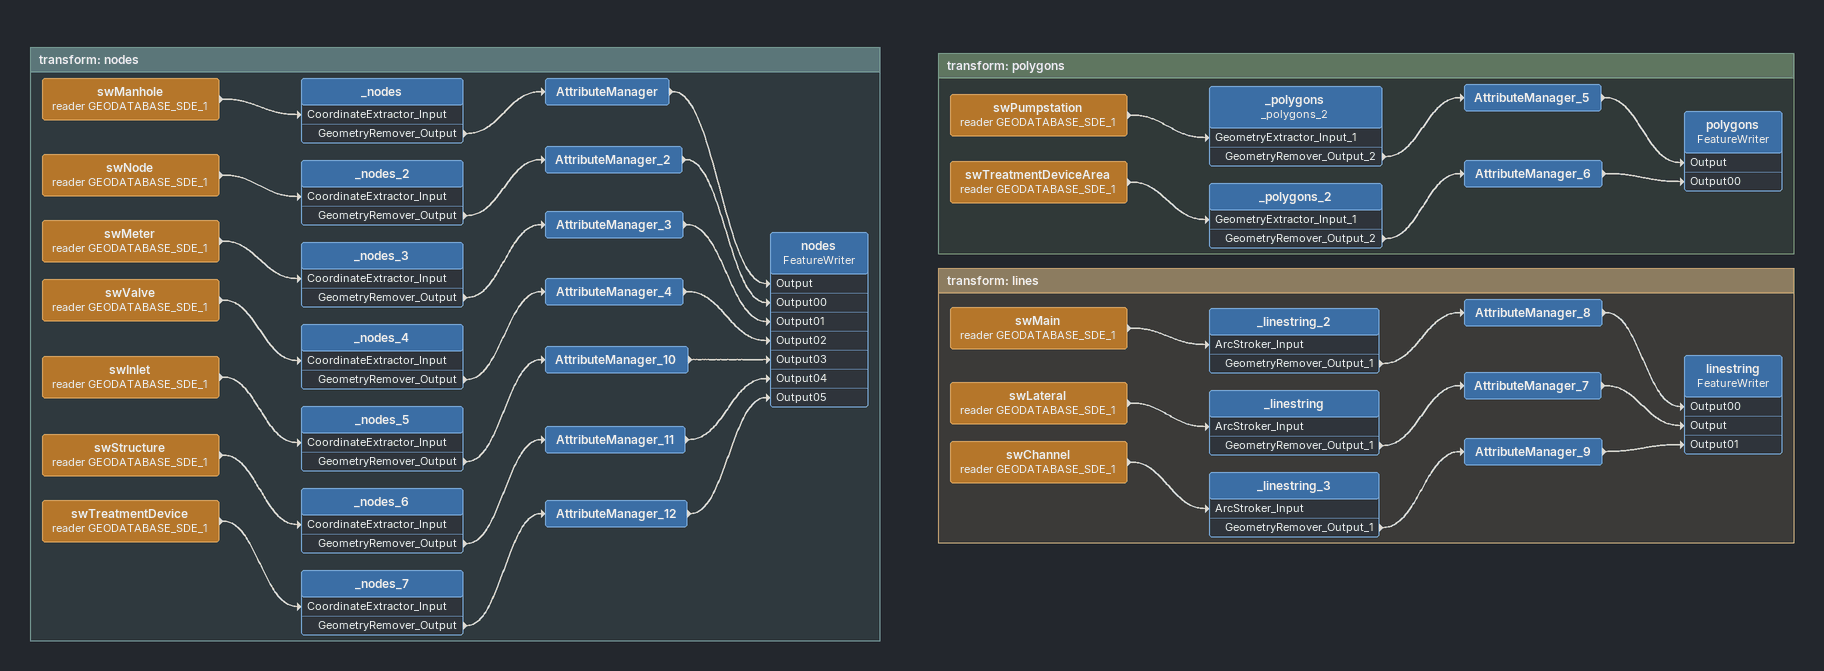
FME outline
Bookmark: transform: nodes
swTreatmentDevice (reader GEODATABASE_SDE_1)
    -> _nodes_7 [CoordinateExtractor_Input]
_nodes_7
    GeometryRemover_Output -> AttributeManager_12
AttributeManager_12
    -> nodes [Output05]
swManhole (reader GEODATABASE_SDE_1)
    -> _nodes [CoordinateExtractor_Input]
_nodes
    GeometryRemover_Output -> AttributeManager
AttributeManager
    -> nodes [Output]
swNode (reader GEODATABASE_SDE_1)
    -> _nodes_2 [CoordinateExtractor_Input]
_nodes_2
    GeometryRemover_Output -> AttributeManager_2
AttributeManager_2
    -> nodes [Output00]
swMeter (reader GEODATABASE_SDE_1)
    -> _nodes_3 [CoordinateExtractor_Input]
_nodes_3
    GeometryRemover_Output -> AttributeManager_3
AttributeManager_3
    -> nodes [Output01]
swValve (reader GEODATABASE_SDE_1)
    -> _nodes_4 [CoordinateExtractor_Input]
_nodes_4
    GeometryRemover_Output -> AttributeManager_4
AttributeManager_4
    -> nodes [Output02]
swInlet (reader GEODATABASE_SDE_1)
    -> _nodes_5 [CoordinateExtractor_Input]
_nodes_5
    GeometryRemover_Output -> AttributeManager_10
AttributeManager_10
    -> nodes [Output03]
swStructure (reader GEODATABASE_SDE_1)
    -> _nodes_6 [CoordinateExtractor_Input]
_nodes_6
    GeometryRemover_Output -> AttributeManager_11
AttributeManager_11
    -> nodes [Output04]
nodes: FeatureWriter

Bookmark: transform: polygons
swTreatmentDeviceArea (reader GEODATABASE_SDE_1)
    -> _polygons_2 [GeometryExtractor_Input_1]
_polygons_2
    GeometryRemover_Output_2 -> AttributeManager_6
AttributeManager_6
    -> polygons [Output00]
swPumpstation (reader GEODATABASE_SDE_1)
    -> _polygons [GeometryExtractor_Input_1]
_polygons: _polygons_2
    GeometryRemover_Output_2 -> AttributeManager_5
AttributeManager_5
    -> polygons [Output]
polygons: FeatureWriter

Bookmark: transform: lines
swMain (reader GEODATABASE_SDE_1)
    -> _linestring_2 [ArcStroker_Input]
_linestring_2
    GeometryRemover_Output_1 -> AttributeManager_8
AttributeManager_8
    -> linestring [Output00]
swLateral (reader GEODATABASE_SDE_1)
    -> _linestring [ArcStroker_Input]
_linestring
    GeometryRemover_Output_1 -> AttributeManager_7
AttributeManager_7
    -> linestring [Output]
swChannel (reader GEODATABASE_SDE_1)
    -> _linestring_3 [ArcStroker_Input]
_linestring_3
    GeometryRemover_Output_1 -> AttributeManager_9
AttributeManager_9
    -> linestring [Output01]
linestring: FeatureWriter
